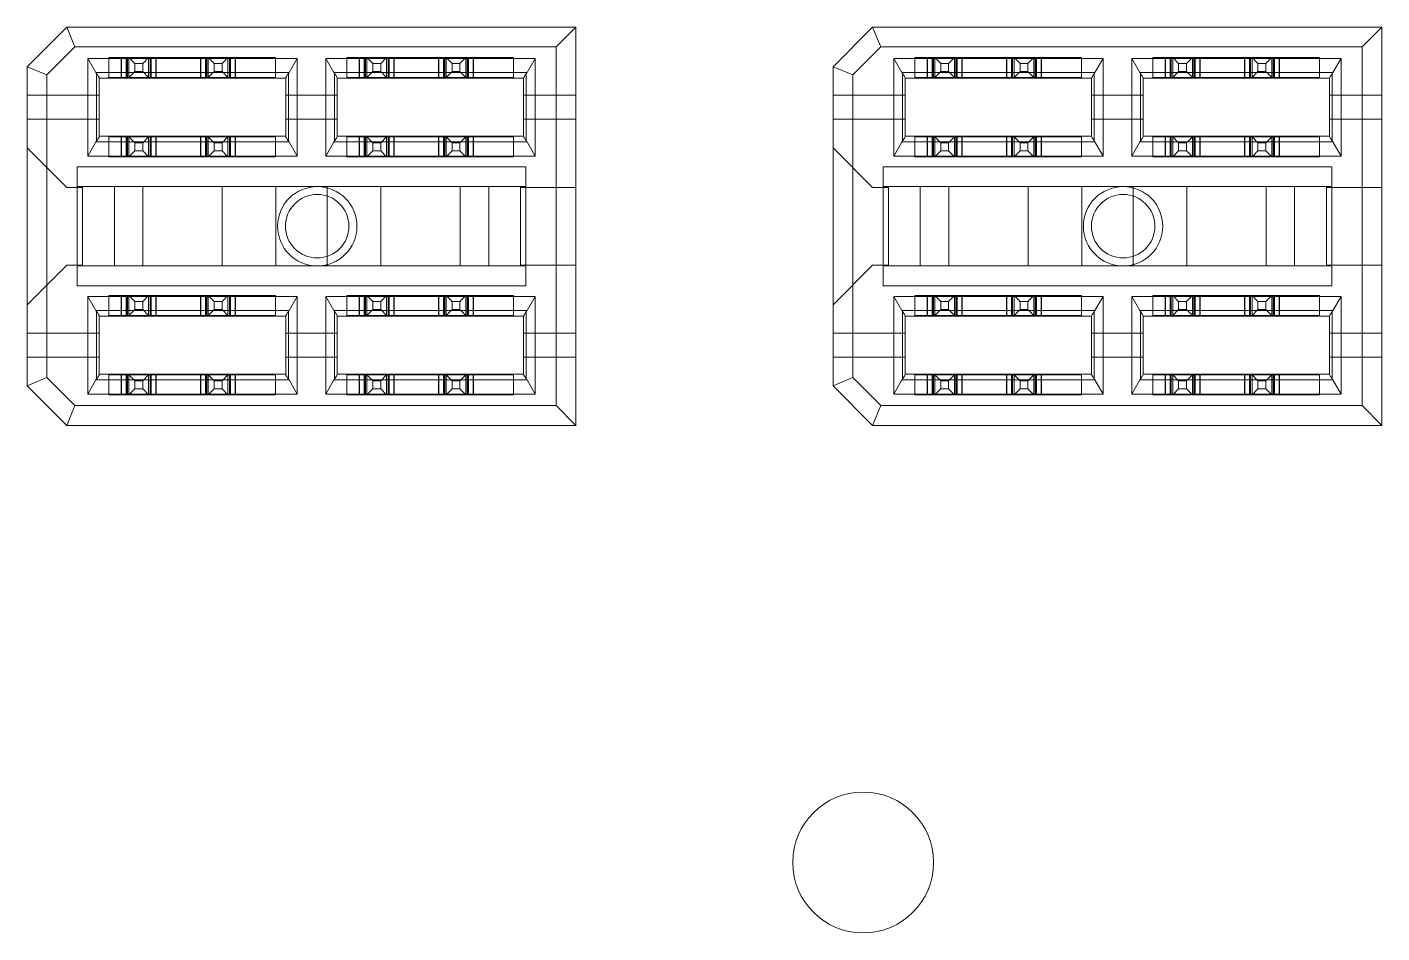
# Model space of a CAD drawing. Header units: millimetres. Extents: x -84 to 500, y -79 to 331.
# Drawn here: x 320.55 to 354.71, y 209.58 to 232.41 of the extents above; entities that cross this region are included whole.
import ezdxf
from ezdxf.lldxf.tags import DXFTag

# ---------------------------------------------------------------- set-up
doc = ezdxf.new("R2010")
doc.units = ezdxf.units.MM
tags = doc.linetypes.add('HIDDEN', pattern=[1.905, 1.27, -0.635]).pattern_tags.tags
tags[6:7] = [DXFTag(74, 4), DXFTag(75, 0), DXFTag(340, '0'), DXFTag(46, 1.0), DXFTag(50, 0.0), DXFTag(44, 0.0), DXFTag(45, 0.0)]
tags[4:5] = [DXFTag(74, 4), DXFTag(75, 0), DXFTag(340, '0'), DXFTag(46, 1.0), DXFTag(50, 0.0), DXFTag(44, 0.0), DXFTag(45, 0.0)]

msp = doc.modelspace()

# ---------------------------------------------------------------- linework, layer by layer
at = {"color": 7, "linetype": 'Continuous', "lineweight": 15}
for p, q in [((321.55, 232.41), (320.55, 231.41)), ((321.757, 231.91), (321.55, 232.41)), ((334.39, 232.41), (321.55, 232.41)), ((334.39, 232.41), (333.89, 231.91)), ((334.39, 222.37), (334.39, 232.41)), ((341.87, 232.41), (340.87, 231.41)), ((342.077, 231.91), (341.87, 232.41)), ((354.71, 232.41), (341.87, 232.41)), ((354.71, 232.41), (354.21, 231.91)), ((354.71, 222.37), (354.71, 232.41)), ((321.05, 231.203), (321.757, 231.91)), ((333.89, 231.91), (321.757, 231.91)), ((322.081, 231.62), (327.359, 231.62)), ((322.081, 231.62), (322.285, 231.266)), ((322.081, 229.16), (322.081, 231.62)), ((327.359, 231.62), (327.155, 231.266)), ((327.359, 231.62), (327.359, 229.16)), ((328.081, 231.62), (333.359, 231.62)), ((328.081, 229.16), (328.081, 231.62)), ((328.081, 231.62), (328.285, 231.266)), ((333.359, 231.62), (333.155, 231.266)), ((333.359, 231.62), (333.359, 229.16)), ((333.89, 222.87), (333.89, 231.91)), ((341.37, 231.203), (342.077, 231.91)), ((354.21, 231.91), (342.077, 231.91)), ((342.401, 231.62), (347.679, 231.62)), ((342.401, 231.62), (342.605, 231.266)), ((342.401, 229.16), (342.401, 231.62)), ((347.679, 231.62), (347.475, 231.266)), ((347.679, 231.62), (347.679, 229.16)), ((348.401, 231.62), (353.679, 231.62)), ((348.401, 229.16), (348.401, 231.62)), ((348.401, 231.62), (348.605, 231.266)), ((353.679, 231.62), (353.475, 231.266)), ((353.679, 231.62), (353.679, 229.16)), ((354.21, 222.87), (354.21, 231.91)), ((320.55, 223.37), (320.55, 231.41)), ((321.05, 231.203), (320.55, 231.41)), ((327.155, 231.266), (322.285, 231.266)), ((333.155, 231.266), (328.285, 231.266)), ((341.37, 231.203), (340.87, 231.41)), ((340.87, 223.37), (340.87, 231.41)), ((347.475, 231.266), (342.605, 231.266)), ((353.475, 231.266), (348.605, 231.266)), ((321.05, 231.203), (321.05, 223.577)), ((322.303, 231.238), (322.303, 229.542)), ((322.37, 229.655), (322.37, 231.125)), ((327.07, 231.12), (322.37, 231.12)), ((327.07, 229.655), (327.07, 231.125)), ((327.137, 231.238), (327.137, 229.542)), ((328.303, 231.238), (328.303, 229.542)), ((328.37, 229.655), (328.37, 231.125)), ((333.07, 231.12), (328.37, 231.12)), ((333.07, 229.655), (333.07, 231.125)), ((333.137, 231.238), (333.137, 229.542)), ((341.37, 231.203), (341.37, 223.577)), ((342.623, 231.238), (342.623, 229.542)), ((342.69, 229.655), (342.69, 231.125)), ((347.39, 231.12), (342.69, 231.12)), ((347.39, 229.655), (347.39, 231.125)), ((347.457, 231.238), (347.457, 229.542)), ((348.623, 231.238), (348.623, 229.542)), ((348.69, 229.655), (348.69, 231.125)), ((353.39, 231.12), (348.69, 231.12)), ((353.39, 229.655), (353.39, 231.125)), ((353.457, 231.238), (353.457, 229.542)), ((327.07, 229.66), (322.37, 229.66)), ((333.07, 229.66), (328.37, 229.66)), ((347.39, 229.66), (342.69, 229.66)), ((353.39, 229.66), (348.69, 229.66)), ((322.285, 229.514), (322.081, 229.16)), ((322.285, 229.514), (327.155, 229.514)), ((327.155, 229.514), (327.359, 229.16)), ((328.081, 229.16), (328.285, 229.514)), ((328.285, 229.514), (333.155, 229.514)), ((333.155, 229.514), (333.359, 229.16)), ((342.605, 229.514), (342.401, 229.16)), ((342.605, 229.514), (347.475, 229.514)), ((347.475, 229.514), (347.679, 229.16)), ((348.401, 229.16), (348.605, 229.514)), ((348.605, 229.514), (353.475, 229.514)), ((353.475, 229.514), (353.679, 229.16)), ((321.814, 228.89), (333.126, 228.89)), ((321.814, 225.89), (321.814, 228.89)), ((327.359, 229.16), (322.081, 229.16)), ((333.359, 229.16), (328.081, 229.16)), ((333.126, 228.89), (333.126, 225.89)), ((342.134, 228.89), (353.446, 228.89)), ((342.134, 225.89), (342.134, 228.89)), ((347.679, 229.16), (342.401, 229.16)), ((353.679, 229.16), (348.401, 229.16)), ((353.446, 228.89), (353.446, 225.89)), ((321.814, 228.39), (333.126, 228.39)), ((321.95, 228.37), (321.814, 228.37)), ((321.95, 228.39), (321.95, 228.37)), ((321.95, 226.41), (321.95, 228.37)), ((322.75, 226.39), (322.75, 228.39)), ((323.47, 226.39), (323.47, 228.39)), ((325.47, 226.39), (325.47, 228.39)), ((326.82, 226.39), (326.82, 228.39)), ((328.12, 226.39), (328.12, 228.39)), ((329.47, 226.39), (329.47, 228.39)), ((331.47, 228.39), (331.47, 226.39)), ((332.19, 228.39), (332.19, 226.39)), ((332.99, 228.39), (332.99, 228.37)), ((333.126, 228.37), (332.99, 228.37)), ((332.99, 226.41), (332.99, 228.37)), ((342.134, 228.39), (353.446, 228.39)), ((342.27, 228.37), (342.134, 228.37)), ((342.27, 228.39), (342.27, 228.37)), ((342.27, 226.41), (342.27, 228.37)), ((343.07, 226.39), (343.07, 228.39)), ((343.79, 226.39), (343.79, 228.39)), ((345.79, 226.39), (345.79, 228.39)), ((347.14, 226.39), (347.14, 228.39)), ((348.44, 226.39), (348.44, 228.39)), ((349.79, 226.39), (349.79, 228.39)), ((351.79, 228.39), (351.79, 226.39)), ((352.51, 228.39), (352.51, 226.39)), ((353.31, 228.39), (353.31, 228.37)), ((353.446, 228.37), (353.31, 228.37)), ((353.31, 226.41), (353.31, 228.37)), ((321.95, 226.41), (321.814, 226.41)), ((321.814, 226.39), (333.126, 226.39)), ((321.95, 226.41), (321.95, 226.39)), ((332.99, 226.41), (332.99, 226.39)), ((333.126, 226.41), (332.99, 226.41)), ((342.27, 226.41), (342.134, 226.41)), ((342.134, 226.39), (353.446, 226.39)), ((342.27, 226.41), (342.27, 226.39)), ((353.31, 226.41), (353.31, 226.39)), ((353.446, 226.41), (353.31, 226.41)), ((333.126, 225.89), (321.814, 225.89)), ((353.446, 225.89), (342.134, 225.89)), ((322.081, 225.62), (327.359, 225.62)), ((322.081, 223.16), (322.081, 225.62)), ((322.081, 225.62), (322.285, 225.266)), ((327.155, 225.266), (327.359, 225.62)), ((327.359, 225.62), (327.359, 223.16)), ((328.081, 225.62), (333.359, 225.62)), ((328.081, 223.16), (328.081, 225.62)), ((328.081, 225.62), (328.285, 225.266)), ((333.359, 225.62), (333.155, 225.266)), ((333.359, 225.62), (333.359, 223.16)), ((342.401, 225.62), (347.679, 225.62)), ((342.401, 223.16), (342.401, 225.62)), ((342.401, 225.62), (342.605, 225.266)), ((347.475, 225.266), (347.679, 225.62)), ((347.679, 225.62), (347.679, 223.16)), ((348.401, 225.62), (353.679, 225.62)), ((348.401, 223.16), (348.401, 225.62)), ((348.401, 225.62), (348.605, 225.266)), ((353.679, 225.62), (353.475, 225.266)), ((353.679, 225.62), (353.679, 223.16)), ((322.285, 225.266), (327.155, 225.266)), ((322.303, 225.238), (322.303, 223.542)), ((322.37, 223.655), (322.37, 225.125)), ((322.37, 225.12), (327.07, 225.12)), ((327.07, 225.125), (327.07, 223.655)), ((327.137, 225.238), (327.137, 223.542)), ((328.285, 225.266), (333.155, 225.266)), ((328.303, 225.238), (328.303, 223.542)), ((328.37, 223.655), (328.37, 225.125)), ((328.37, 225.12), (333.07, 225.12)), ((333.07, 225.125), (333.07, 223.655)), ((333.137, 225.238), (333.137, 223.542)), ((342.605, 225.266), (347.475, 225.266)), ((342.623, 225.238), (342.623, 223.542)), ((342.69, 223.655), (342.69, 225.125)), ((342.69, 225.12), (347.39, 225.12)), ((347.39, 225.125), (347.39, 223.655)), ((347.457, 225.238), (347.457, 223.542)), ((348.605, 225.266), (353.475, 225.266)), ((348.623, 225.238), (348.623, 223.542)), ((348.69, 223.655), (348.69, 225.125)), ((348.69, 225.12), (353.39, 225.12)), ((353.39, 225.125), (353.39, 223.655)), ((353.457, 225.238), (353.457, 223.542)), ((320.55, 223.37), (321.05, 223.577)), ((321.05, 223.577), (321.757, 222.87)), ((322.285, 223.514), (322.081, 223.16)), ((322.285, 223.514), (327.155, 223.514)), ((327.07, 223.66), (322.37, 223.66)), ((327.155, 223.514), (327.359, 223.16)), ((328.285, 223.514), (328.081, 223.16)), ((328.285, 223.514), (333.155, 223.514)), ((333.07, 223.66), (328.37, 223.66)), ((333.155, 223.514), (333.359, 223.16)), ((340.87, 223.37), (341.37, 223.577)), ((341.37, 223.577), (342.077, 222.87)), ((342.605, 223.514), (342.401, 223.16)), ((342.605, 223.514), (347.475, 223.514)), ((347.39, 223.66), (342.69, 223.66)), ((347.475, 223.514), (347.679, 223.16)), ((348.605, 223.514), (348.401, 223.16)), ((348.605, 223.514), (353.475, 223.514)), ((353.39, 223.66), (348.69, 223.66)), ((353.475, 223.514), (353.679, 223.16)), ((321.55, 222.37), (320.55, 223.37)), ((327.359, 223.16), (322.081, 223.16)), ((333.359, 223.16), (328.081, 223.16)), ((341.87, 222.37), (340.87, 223.37)), ((347.679, 223.16), (342.401, 223.16)), ((353.679, 223.16), (348.401, 223.16)), ((321.757, 222.87), (321.55, 222.37)), ((321.757, 222.87), (333.89, 222.87)), ((334.39, 222.37), (333.89, 222.87)), ((342.077, 222.87), (341.87, 222.37)), ((342.077, 222.87), (354.21, 222.87)), ((354.71, 222.37), (354.21, 222.87)), ((334.39, 222.37), (321.55, 222.37)), ((354.71, 222.37), (341.87, 222.37))]:
    msp.add_line(p, q, dxfattribs=at)
at = {"color": 7, "linetype": 'HIDDEN', "lineweight": 0}
for p, q in [((322.615, 231.14), (322.615, 231.64)), ((322.615, 231.64), (326.815, 231.64)), ((322.925, 231.64), (322.925, 231.14)), ((322.93, 231.14), (322.93, 231.64)), ((323.05, 231.14), (323.05, 231.64)), ((323.051, 231.64), (323.051, 231.14)), ((323.07, 231.64), (323.07, 231.14)), ((323.08, 231.14), (323.08, 231.64)), ((323.08, 231.14), (323.08, 231.64)), ((323.115, 231.14), (323.115, 231.64)), ((323.115, 231.64), (323.265, 231.49)), ((323.615, 231.64), (323.465, 231.49)), ((323.615, 231.64), (323.615, 231.14)), ((323.65, 231.64), (323.65, 231.14)), ((323.65, 231.64), (323.65, 231.14)), ((323.66, 231.64), (323.66, 231.14)), ((323.679, 231.14), (323.679, 231.64)), ((323.68, 231.64), (323.68, 231.14)), ((323.8, 231.64), (323.8, 231.14)), ((323.805, 231.14), (323.805, 231.64)), ((324.925, 231.64), (324.925, 231.14)), ((324.93, 231.14), (324.93, 231.64)), ((325.05, 231.14), (325.05, 231.64)), ((325.051, 231.64), (325.051, 231.14)), ((325.07, 231.64), (325.07, 231.14)), ((325.08, 231.14), (325.08, 231.64)), ((325.08, 231.14), (325.08, 231.64)), ((325.115, 231.14), (325.115, 231.64)), ((325.115, 231.64), (325.265, 231.49)), ((325.465, 231.49), (325.615, 231.64)), ((325.615, 231.64), (325.615, 231.14)), ((325.65, 231.64), (325.65, 231.14)), ((325.65, 231.64), (325.65, 231.14)), ((325.66, 231.64), (325.66, 231.14)), ((325.679, 231.14), (325.679, 231.64)), ((325.68, 231.64), (325.68, 231.14)), ((325.8, 231.64), (325.8, 231.14)), ((325.805, 231.14), (325.805, 231.64)), ((326.815, 231.64), (326.815, 231.14)), ((328.615, 231.14), (328.615, 231.64)), ((328.615, 231.64), (332.815, 231.64)), ((328.925, 231.64), (328.925, 231.14)), ((328.93, 231.14), (328.93, 231.64)), ((329.05, 231.14), (329.05, 231.64)), ((329.051, 231.64), (329.051, 231.14)), ((329.07, 231.64), (329.07, 231.14)), ((329.08, 231.14), (329.08, 231.64)), ((329.08, 231.14), (329.08, 231.64)), ((329.115, 231.14), (329.115, 231.64)), ((329.115, 231.64), (329.265, 231.49)), ((329.615, 231.64), (329.465, 231.49)), ((329.615, 231.64), (329.615, 231.14)), ((329.65, 231.64), (329.65, 231.14)), ((329.65, 231.64), (329.65, 231.14)), ((329.66, 231.64), (329.66, 231.14)), ((329.679, 231.14), (329.679, 231.64)), ((329.68, 231.64), (329.68, 231.14)), ((329.8, 231.64), (329.8, 231.14)), ((329.805, 231.14), (329.805, 231.64)), ((330.925, 231.64), (330.925, 231.14)), ((330.93, 231.14), (330.93, 231.64)), ((331.05, 231.14), (331.05, 231.64)), ((331.051, 231.64), (331.051, 231.14)), ((331.07, 231.64), (331.07, 231.14)), ((331.08, 231.14), (331.08, 231.64)), ((331.08, 231.14), (331.08, 231.64)), ((331.115, 231.14), (331.115, 231.64)), ((331.115, 231.64), (331.265, 231.49)), ((331.465, 231.49), (331.615, 231.64)), ((331.615, 231.64), (331.615, 231.14)), ((331.65, 231.64), (331.65, 231.14)), ((331.65, 231.64), (331.65, 231.14)), ((331.66, 231.64), (331.66, 231.14)), ((331.679, 231.14), (331.679, 231.64)), ((331.68, 231.64), (331.68, 231.14)), ((331.8, 231.64), (331.8, 231.14)), ((331.805, 231.14), (331.805, 231.64)), ((332.815, 231.64), (332.815, 231.14)), ((342.935, 231.14), (342.935, 231.64)), ((342.935, 231.64), (347.135, 231.64)), ((343.245, 231.64), (343.245, 231.14)), ((343.25, 231.14), (343.25, 231.64)), ((343.37, 231.14), (343.37, 231.64)), ((343.371, 231.64), (343.371, 231.14)), ((343.39, 231.64), (343.39, 231.14)), ((343.4, 231.14), (343.4, 231.64)), ((343.4, 231.14), (343.4, 231.64)), ((343.435, 231.14), (343.435, 231.64)), ((343.435, 231.64), (343.585, 231.49)), ((343.935, 231.64), (343.785, 231.49)), ((343.935, 231.64), (343.935, 231.14)), ((343.97, 231.64), (343.97, 231.14)), ((343.97, 231.64), (343.97, 231.14)), ((343.98, 231.64), (343.98, 231.14)), ((343.999, 231.14), (343.999, 231.64)), ((344, 231.64), (344, 231.14)), ((344.12, 231.64), (344.12, 231.14)), ((344.125, 231.14), (344.125, 231.64)), ((345.245, 231.64), (345.245, 231.14)), ((345.25, 231.14), (345.25, 231.64)), ((345.37, 231.14), (345.37, 231.64)), ((345.371, 231.64), (345.371, 231.14)), ((345.39, 231.64), (345.39, 231.14)), ((345.4, 231.14), (345.4, 231.64)), ((345.4, 231.14), (345.4, 231.64)), ((345.435, 231.14), (345.435, 231.64)), ((345.435, 231.64), (345.585, 231.49)), ((345.785, 231.49), (345.935, 231.64)), ((345.935, 231.64), (345.935, 231.14)), ((345.97, 231.64), (345.97, 231.14)), ((345.97, 231.64), (345.97, 231.14)), ((345.98, 231.64), (345.98, 231.14)), ((345.999, 231.14), (345.999, 231.64)), ((346, 231.64), (346, 231.14)), ((346.12, 231.64), (346.12, 231.14)), ((346.125, 231.14), (346.125, 231.64)), ((347.135, 231.64), (347.135, 231.14)), ((348.935, 231.14), (348.935, 231.64)), ((348.935, 231.64), (353.135, 231.64)), ((349.245, 231.64), (349.245, 231.14)), ((349.25, 231.14), (349.25, 231.64)), ((349.37, 231.14), (349.37, 231.64)), ((349.371, 231.64), (349.371, 231.14)), ((349.39, 231.64), (349.39, 231.14)), ((349.4, 231.14), (349.4, 231.64)), ((349.4, 231.14), (349.4, 231.64)), ((349.435, 231.14), (349.435, 231.64)), ((349.435, 231.64), (349.585, 231.49)), ((349.935, 231.64), (349.785, 231.49)), ((349.935, 231.64), (349.935, 231.14)), ((349.97, 231.64), (349.97, 231.14)), ((349.97, 231.64), (349.97, 231.14)), ((349.98, 231.64), (349.98, 231.14)), ((349.999, 231.14), (349.999, 231.64)), ((350, 231.64), (350, 231.14)), ((350.12, 231.64), (350.12, 231.14)), ((350.125, 231.14), (350.125, 231.64)), ((351.245, 231.64), (351.245, 231.14)), ((351.25, 231.14), (351.25, 231.64)), ((351.37, 231.14), (351.37, 231.64)), ((351.371, 231.64), (351.371, 231.14)), ((351.39, 231.64), (351.39, 231.14)), ((351.4, 231.14), (351.4, 231.64)), ((351.4, 231.14), (351.4, 231.64)), ((351.435, 231.14), (351.435, 231.64)), ((351.435, 231.64), (351.585, 231.49)), ((351.785, 231.49), (351.935, 231.64)), ((351.935, 231.64), (351.935, 231.14)), ((351.97, 231.64), (351.97, 231.14)), ((351.97, 231.64), (351.97, 231.14)), ((351.98, 231.64), (351.98, 231.14)), ((351.999, 231.14), (351.999, 231.64)), ((352, 231.64), (352, 231.14)), ((352.12, 231.64), (352.12, 231.14)), ((352.125, 231.14), (352.125, 231.64)), ((353.135, 231.64), (353.135, 231.14)), ((323.115, 231.14), (323.265, 231.29)), ((323.265, 231.49), (323.265, 231.29)), ((323.465, 231.49), (323.265, 231.49)), ((323.265, 231.29), (323.465, 231.29)), ((323.465, 231.49), (323.465, 231.29)), ((323.465, 231.29), (323.615, 231.14)), ((325.265, 231.29), (325.115, 231.14)), ((325.265, 231.49), (325.465, 231.49)), ((325.265, 231.49), (325.265, 231.29)), ((325.265, 231.29), (325.465, 231.29)), ((325.465, 231.49), (325.465, 231.29)), ((325.465, 231.29), (325.615, 231.14)), ((329.115, 231.14), (329.265, 231.29)), ((329.465, 231.49), (329.265, 231.49)), ((329.265, 231.49), (329.265, 231.29)), ((329.265, 231.29), (329.465, 231.29)), ((329.465, 231.49), (329.465, 231.29)), ((329.465, 231.29), (329.615, 231.14)), ((331.265, 231.29), (331.115, 231.14)), ((331.265, 231.49), (331.465, 231.49)), ((331.265, 231.49), (331.265, 231.29)), ((331.265, 231.29), (331.465, 231.29)), ((331.465, 231.49), (331.465, 231.29)), ((331.465, 231.29), (331.615, 231.14)), ((343.435, 231.14), (343.585, 231.29)), ((343.585, 231.49), (343.585, 231.29)), ((343.785, 231.49), (343.585, 231.49)), ((343.585, 231.29), (343.785, 231.29)), ((343.785, 231.49), (343.785, 231.29)), ((343.785, 231.29), (343.935, 231.14)), ((345.585, 231.29), (345.435, 231.14)), ((345.585, 231.49), (345.785, 231.49)), ((345.585, 231.49), (345.585, 231.29)), ((345.585, 231.29), (345.785, 231.29)), ((345.785, 231.49), (345.785, 231.29)), ((345.785, 231.29), (345.935, 231.14)), ((349.435, 231.14), (349.585, 231.29)), ((349.785, 231.49), (349.585, 231.49)), ((349.585, 231.49), (349.585, 231.29)), ((349.585, 231.29), (349.785, 231.29)), ((349.785, 231.49), (349.785, 231.29)), ((349.785, 231.29), (349.935, 231.14)), ((351.585, 231.29), (351.435, 231.14)), ((351.585, 231.49), (351.785, 231.49)), ((351.585, 231.49), (351.585, 231.29)), ((351.585, 231.29), (351.785, 231.29)), ((351.785, 231.49), (351.785, 231.29)), ((351.785, 231.29), (351.935, 231.14)), ((326.815, 231.14), (322.615, 231.14)), ((332.815, 231.14), (328.615, 231.14)), ((347.135, 231.14), (342.935, 231.14)), ((353.135, 231.14), (348.935, 231.14)), ((320.55, 230.69), (322.37, 230.69)), ((327.07, 230.69), (328.37, 230.69)), ((333.07, 230.69), (334.39, 230.69)), ((340.87, 230.69), (342.69, 230.69)), ((347.39, 230.69), (348.69, 230.69)), ((353.39, 230.69), (354.71, 230.69)), ((322.37, 230.09), (320.55, 230.09)), ((328.37, 230.09), (327.07, 230.09)), ((334.39, 230.09), (333.07, 230.09)), ((342.69, 230.09), (340.87, 230.09)), ((348.69, 230.09), (347.39, 230.09)), ((354.71, 230.09), (353.39, 230.09)), ((322.615, 229.14), (322.615, 229.64)), ((322.615, 229.64), (326.815, 229.64)), ((322.925, 229.64), (322.925, 229.14)), ((322.93, 229.14), (322.93, 229.64)), ((323.05, 229.14), (323.05, 229.64)), ((323.051, 229.64), (323.051, 229.14)), ((323.07, 229.64), (323.07, 229.14)), ((323.08, 229.14), (323.08, 229.64)), ((323.08, 229.14), (323.08, 229.64)), ((323.115, 229.14), (323.115, 229.64)), ((323.115, 229.64), (323.265, 229.49)), ((323.615, 229.64), (323.465, 229.49)), ((323.615, 229.64), (323.615, 229.14)), ((323.65, 229.64), (323.65, 229.14)), ((323.65, 229.64), (323.65, 229.14)), ((323.66, 229.64), (323.66, 229.14)), ((323.679, 229.14), (323.679, 229.64)), ((323.68, 229.64), (323.68, 229.14)), ((323.8, 229.64), (323.8, 229.14)), ((323.805, 229.14), (323.805, 229.64)), ((324.925, 229.64), (324.925, 229.14)), ((324.93, 229.14), (324.93, 229.64)), ((325.05, 229.14), (325.05, 229.64)), ((325.051, 229.64), (325.051, 229.14)), ((325.07, 229.64), (325.07, 229.14)), ((325.08, 229.14), (325.08, 229.64)), ((325.08, 229.14), (325.08, 229.64)), ((325.115, 229.14), (325.115, 229.64)), ((325.115, 229.64), (325.265, 229.49)), ((325.465, 229.49), (325.615, 229.64)), ((325.615, 229.64), (325.615, 229.14)), ((325.65, 229.64), (325.65, 229.14)), ((325.65, 229.64), (325.65, 229.14)), ((325.66, 229.64), (325.66, 229.14)), ((325.679, 229.14), (325.679, 229.64)), ((325.68, 229.64), (325.68, 229.14)), ((325.8, 229.64), (325.8, 229.14)), ((325.805, 229.14), (325.805, 229.64)), ((326.815, 229.64), (326.815, 229.14)), ((328.615, 229.14), (328.615, 229.64)), ((328.615, 229.64), (332.815, 229.64)), ((328.925, 229.64), (328.925, 229.14)), ((328.93, 229.14), (328.93, 229.64)), ((329.05, 229.14), (329.05, 229.64)), ((329.051, 229.64), (329.051, 229.14)), ((329.07, 229.64), (329.07, 229.14)), ((329.08, 229.14), (329.08, 229.64)), ((329.08, 229.14), (329.08, 229.64)), ((329.115, 229.14), (329.115, 229.64)), ((329.115, 229.64), (329.265, 229.49)), ((329.615, 229.64), (329.465, 229.49)), ((329.615, 229.64), (329.615, 229.14)), ((329.65, 229.64), (329.65, 229.14)), ((329.65, 229.64), (329.65, 229.14)), ((329.66, 229.64), (329.66, 229.14)), ((329.679, 229.14), (329.679, 229.64)), ((329.68, 229.64), (329.68, 229.14)), ((329.8, 229.64), (329.8, 229.14)), ((329.805, 229.14), (329.805, 229.64)), ((330.925, 229.64), (330.925, 229.14)), ((330.93, 229.14), (330.93, 229.64)), ((331.05, 229.14), (331.05, 229.64)), ((331.051, 229.64), (331.051, 229.14)), ((331.07, 229.64), (331.07, 229.14)), ((331.08, 229.14), (331.08, 229.64)), ((331.08, 229.14), (331.08, 229.64)), ((331.115, 229.14), (331.115, 229.64)), ((331.115, 229.64), (331.265, 229.49)), ((331.465, 229.49), (331.615, 229.64)), ((331.615, 229.64), (331.615, 229.14)), ((331.65, 229.64), (331.65, 229.14)), ((331.65, 229.64), (331.65, 229.14)), ((331.66, 229.64), (331.66, 229.14)), ((331.679, 229.14), (331.679, 229.64)), ((331.68, 229.64), (331.68, 229.14)), ((331.8, 229.64), (331.8, 229.14)), ((331.805, 229.14), (331.805, 229.64)), ((332.815, 229.64), (332.815, 229.14)), ((342.935, 229.14), (342.935, 229.64)), ((342.935, 229.64), (347.135, 229.64)), ((343.245, 229.64), (343.245, 229.14)), ((343.25, 229.14), (343.25, 229.64)), ((343.37, 229.14), (343.37, 229.64)), ((343.371, 229.64), (343.371, 229.14)), ((343.39, 229.64), (343.39, 229.14)), ((343.4, 229.14), (343.4, 229.64)), ((343.4, 229.14), (343.4, 229.64)), ((343.435, 229.14), (343.435, 229.64)), ((343.435, 229.64), (343.585, 229.49)), ((343.935, 229.64), (343.785, 229.49)), ((343.935, 229.64), (343.935, 229.14)), ((343.97, 229.64), (343.97, 229.14)), ((343.97, 229.64), (343.97, 229.14)), ((343.98, 229.64), (343.98, 229.14)), ((343.999, 229.14), (343.999, 229.64)), ((344, 229.64), (344, 229.14)), ((344.12, 229.64), (344.12, 229.14)), ((344.125, 229.14), (344.125, 229.64)), ((345.245, 229.64), (345.245, 229.14)), ((345.25, 229.14), (345.25, 229.64)), ((345.37, 229.14), (345.37, 229.64)), ((345.371, 229.64), (345.371, 229.14)), ((345.39, 229.64), (345.39, 229.14)), ((345.4, 229.14), (345.4, 229.64)), ((345.4, 229.14), (345.4, 229.64)), ((345.435, 229.14), (345.435, 229.64)), ((345.435, 229.64), (345.585, 229.49)), ((345.785, 229.49), (345.935, 229.64)), ((345.935, 229.64), (345.935, 229.14)), ((345.97, 229.64), (345.97, 229.14)), ((345.97, 229.64), (345.97, 229.14)), ((345.98, 229.64), (345.98, 229.14)), ((345.999, 229.14), (345.999, 229.64)), ((346, 229.64), (346, 229.14)), ((346.12, 229.64), (346.12, 229.14)), ((346.125, 229.14), (346.125, 229.64)), ((347.135, 229.64), (347.135, 229.14)), ((348.935, 229.14), (348.935, 229.64)), ((348.935, 229.64), (353.135, 229.64)), ((349.245, 229.64), (349.245, 229.14)), ((349.25, 229.14), (349.25, 229.64)), ((349.37, 229.14), (349.37, 229.64)), ((349.371, 229.64), (349.371, 229.14)), ((349.39, 229.64), (349.39, 229.14)), ((349.4, 229.14), (349.4, 229.64)), ((349.4, 229.14), (349.4, 229.64)), ((349.435, 229.14), (349.435, 229.64)), ((349.435, 229.64), (349.585, 229.49)), ((349.935, 229.64), (349.785, 229.49)), ((349.935, 229.64), (349.935, 229.14)), ((349.97, 229.64), (349.97, 229.14)), ((349.97, 229.64), (349.97, 229.14)), ((349.98, 229.64), (349.98, 229.14)), ((349.999, 229.14), (349.999, 229.64)), ((350, 229.64), (350, 229.14)), ((350.12, 229.64), (350.12, 229.14)), ((350.125, 229.14), (350.125, 229.64)), ((351.245, 229.64), (351.245, 229.14)), ((351.25, 229.14), (351.25, 229.64)), ((351.37, 229.14), (351.37, 229.64)), ((351.371, 229.64), (351.371, 229.14)), ((351.39, 229.64), (351.39, 229.14)), ((351.4, 229.14), (351.4, 229.64)), ((351.4, 229.14), (351.4, 229.64)), ((351.435, 229.14), (351.435, 229.64)), ((351.435, 229.64), (351.585, 229.49)), ((351.785, 229.49), (351.935, 229.64)), ((351.935, 229.64), (351.935, 229.14)), ((351.97, 229.64), (351.97, 229.14)), ((351.97, 229.64), (351.97, 229.14)), ((351.98, 229.64), (351.98, 229.14)), ((351.999, 229.14), (351.999, 229.64)), ((352, 229.64), (352, 229.14)), ((352.12, 229.64), (352.12, 229.14)), ((352.125, 229.14), (352.125, 229.64)), ((353.135, 229.64), (353.135, 229.14)), ((321.55, 228.37), (320.55, 229.37)), ((323.115, 229.14), (323.265, 229.29)), ((323.465, 229.49), (323.265, 229.49)), ((323.265, 229.49), (323.265, 229.29)), ((323.265, 229.29), (323.465, 229.29)), ((323.465, 229.49), (323.465, 229.29)), ((323.465, 229.29), (323.615, 229.14)), ((325.265, 229.29), (325.115, 229.14)), ((325.265, 229.49), (325.465, 229.49)), ((325.265, 229.49), (325.265, 229.29)), ((325.265, 229.29), (325.465, 229.29)), ((325.465, 229.49), (325.465, 229.29)), ((325.465, 229.29), (325.615, 229.14)), ((329.115, 229.14), (329.265, 229.29)), ((329.265, 229.49), (329.265, 229.29)), ((329.465, 229.49), (329.265, 229.49)), ((329.265, 229.29), (329.465, 229.29)), ((329.465, 229.49), (329.465, 229.29)), ((329.465, 229.29), (329.615, 229.14)), ((331.265, 229.29), (331.115, 229.14)), ((331.265, 229.49), (331.465, 229.49)), ((331.265, 229.49), (331.265, 229.29)), ((331.265, 229.29), (331.465, 229.29)), ((331.465, 229.49), (331.465, 229.29)), ((331.465, 229.29), (331.615, 229.14)), ((341.87, 228.37), (340.87, 229.37)), ((343.435, 229.14), (343.585, 229.29)), ((343.785, 229.49), (343.585, 229.49)), ((343.585, 229.49), (343.585, 229.29)), ((343.585, 229.29), (343.785, 229.29)), ((343.785, 229.49), (343.785, 229.29)), ((343.785, 229.29), (343.935, 229.14)), ((345.585, 229.29), (345.435, 229.14)), ((345.585, 229.49), (345.785, 229.49)), ((345.585, 229.49), (345.585, 229.29)), ((345.585, 229.29), (345.785, 229.29)), ((345.785, 229.49), (345.785, 229.29)), ((345.785, 229.29), (345.935, 229.14)), ((349.435, 229.14), (349.585, 229.29)), ((349.585, 229.49), (349.585, 229.29)), ((349.785, 229.49), (349.585, 229.49)), ((349.585, 229.29), (349.785, 229.29)), ((349.785, 229.49), (349.785, 229.29)), ((349.785, 229.29), (349.935, 229.14)), ((351.585, 229.29), (351.435, 229.14)), ((351.585, 229.49), (351.785, 229.49)), ((351.585, 229.49), (351.585, 229.29)), ((351.585, 229.29), (351.785, 229.29)), ((351.785, 229.49), (351.785, 229.29)), ((351.785, 229.29), (351.935, 229.14)), ((326.815, 229.14), (322.615, 229.14)), ((332.815, 229.14), (328.615, 229.14)), ((347.135, 229.14), (342.935, 229.14)), ((353.135, 229.14), (348.935, 229.14)), ((321.814, 228.37), (321.55, 228.37)), ((334.39, 228.37), (333.126, 228.37)), ((342.134, 228.37), (341.87, 228.37)), ((354.71, 228.37), (353.446, 228.37)), ((321.55, 226.41), (320.55, 225.41)), ((321.55, 226.41), (321.814, 226.41)), ((334.39, 226.41), (333.126, 226.41)), ((341.87, 226.41), (340.87, 225.41)), ((341.87, 226.41), (342.134, 226.41)), ((354.71, 226.41), (353.446, 226.41)), ((322.615, 225.14), (322.615, 225.64)), ((322.615, 225.64), (326.815, 225.64)), ((322.925, 225.64), (322.925, 225.14)), ((322.93, 225.14), (322.93, 225.64)), ((323.05, 225.14), (323.05, 225.64)), ((323.051, 225.64), (323.051, 225.14)), ((323.07, 225.64), (323.07, 225.14)), ((323.08, 225.14), (323.08, 225.64)), ((323.08, 225.14), (323.08, 225.64)), ((323.115, 225.14), (323.115, 225.64)), ((323.115, 225.64), (323.265, 225.49)), ((323.265, 225.49), (323.265, 225.29)), ((323.465, 225.49), (323.265, 225.49)), ((323.615, 225.64), (323.465, 225.49)), ((323.465, 225.49), (323.465, 225.29)), ((323.615, 225.64), (323.615, 225.14)), ((323.65, 225.64), (323.65, 225.14)), ((323.65, 225.64), (323.65, 225.14)), ((323.66, 225.64), (323.66, 225.14)), ((323.679, 225.14), (323.679, 225.64)), ((323.68, 225.64), (323.68, 225.14)), ((323.8, 225.64), (323.8, 225.14)), ((323.805, 225.14), (323.805, 225.64)), ((324.925, 225.64), (324.925, 225.14)), ((324.93, 225.14), (324.93, 225.64)), ((325.05, 225.14), (325.05, 225.64)), ((325.051, 225.64), (325.051, 225.14)), ((325.07, 225.64), (325.07, 225.14)), ((325.08, 225.14), (325.08, 225.64)), ((325.08, 225.14), (325.08, 225.64)), ((325.115, 225.14), (325.115, 225.64)), ((325.115, 225.64), (325.265, 225.49)), ((325.265, 225.49), (325.465, 225.49)), ((325.265, 225.49), (325.265, 225.29)), ((325.465, 225.49), (325.615, 225.64)), ((325.465, 225.49), (325.465, 225.29)), ((325.615, 225.64), (325.615, 225.14)), ((325.65, 225.64), (325.65, 225.14)), ((325.65, 225.64), (325.65, 225.14)), ((325.66, 225.64), (325.66, 225.14)), ((325.679, 225.14), (325.679, 225.64)), ((325.68, 225.64), (325.68, 225.14)), ((325.8, 225.64), (325.8, 225.14)), ((325.805, 225.14), (325.805, 225.64)), ((326.815, 225.64), (326.815, 225.14)), ((328.615, 225.14), (328.615, 225.64)), ((328.615, 225.64), (332.815, 225.64)), ((328.925, 225.64), (328.925, 225.14)), ((328.93, 225.14), (328.93, 225.64)), ((329.05, 225.14), (329.05, 225.64)), ((329.051, 225.64), (329.051, 225.14)), ((329.07, 225.64), (329.07, 225.14)), ((329.08, 225.14), (329.08, 225.64)), ((329.08, 225.14), (329.08, 225.64)), ((329.115, 225.14), (329.115, 225.64)), ((329.115, 225.64), (329.265, 225.49)), ((329.265, 225.49), (329.265, 225.29)), ((329.465, 225.49), (329.265, 225.49)), ((329.615, 225.64), (329.465, 225.49)), ((329.465, 225.49), (329.465, 225.29)), ((329.615, 225.64), (329.615, 225.14)), ((329.65, 225.64), (329.65, 225.14)), ((329.65, 225.64), (329.65, 225.14)), ((329.66, 225.64), (329.66, 225.14)), ((329.679, 225.14), (329.679, 225.64)), ((329.68, 225.64), (329.68, 225.14)), ((329.8, 225.64), (329.8, 225.14)), ((329.805, 225.14), (329.805, 225.64)), ((330.925, 225.64), (330.925, 225.14)), ((330.93, 225.14), (330.93, 225.64)), ((331.05, 225.14), (331.05, 225.64)), ((331.051, 225.64), (331.051, 225.14)), ((331.07, 225.64), (331.07, 225.14)), ((331.08, 225.14), (331.08, 225.64)), ((331.08, 225.14), (331.08, 225.64)), ((331.115, 225.14), (331.115, 225.64)), ((331.115, 225.64), (331.265, 225.49)), ((331.265, 225.49), (331.465, 225.49)), ((331.265, 225.49), (331.265, 225.29)), ((331.465, 225.49), (331.615, 225.64)), ((331.465, 225.49), (331.465, 225.29)), ((331.615, 225.64), (331.615, 225.14)), ((331.65, 225.64), (331.65, 225.14)), ((331.65, 225.64), (331.65, 225.14)), ((331.66, 225.64), (331.66, 225.14)), ((331.679, 225.14), (331.679, 225.64)), ((331.68, 225.64), (331.68, 225.14)), ((331.8, 225.64), (331.8, 225.14)), ((331.805, 225.14), (331.805, 225.64)), ((332.815, 225.64), (332.815, 225.14)), ((342.935, 225.14), (342.935, 225.64)), ((342.935, 225.64), (347.135, 225.64)), ((343.245, 225.64), (343.245, 225.14)), ((343.25, 225.14), (343.25, 225.64)), ((343.37, 225.14), (343.37, 225.64)), ((343.371, 225.64), (343.371, 225.14)), ((343.39, 225.64), (343.39, 225.14)), ((343.4, 225.14), (343.4, 225.64)), ((343.4, 225.14), (343.4, 225.64)), ((343.435, 225.14), (343.435, 225.64)), ((343.435, 225.64), (343.585, 225.49)), ((343.785, 225.49), (343.585, 225.49)), ((343.585, 225.49), (343.585, 225.29)), ((343.935, 225.64), (343.785, 225.49)), ((343.785, 225.49), (343.785, 225.29)), ((343.935, 225.64), (343.935, 225.14)), ((343.97, 225.64), (343.97, 225.14)), ((343.97, 225.64), (343.97, 225.14)), ((343.98, 225.64), (343.98, 225.14)), ((343.999, 225.14), (343.999, 225.64)), ((344, 225.64), (344, 225.14)), ((344.12, 225.64), (344.12, 225.14)), ((344.125, 225.14), (344.125, 225.64)), ((345.245, 225.64), (345.245, 225.14)), ((345.25, 225.14), (345.25, 225.64)), ((345.37, 225.14), (345.37, 225.64)), ((345.371, 225.64), (345.371, 225.14)), ((345.39, 225.64), (345.39, 225.14)), ((345.4, 225.14), (345.4, 225.64)), ((345.4, 225.14), (345.4, 225.64)), ((345.435, 225.14), (345.435, 225.64)), ((345.435, 225.64), (345.585, 225.49)), ((345.585, 225.49), (345.785, 225.49)), ((345.585, 225.49), (345.585, 225.29)), ((345.785, 225.49), (345.935, 225.64)), ((345.785, 225.49), (345.785, 225.29)), ((345.935, 225.64), (345.935, 225.14)), ((345.97, 225.64), (345.97, 225.14)), ((345.97, 225.64), (345.97, 225.14)), ((345.98, 225.64), (345.98, 225.14)), ((345.999, 225.14), (345.999, 225.64)), ((346, 225.64), (346, 225.14)), ((346.12, 225.64), (346.12, 225.14)), ((346.125, 225.14), (346.125, 225.64)), ((347.135, 225.64), (347.135, 225.14)), ((348.935, 225.14), (348.935, 225.64)), ((348.935, 225.64), (353.135, 225.64)), ((349.245, 225.64), (349.245, 225.14)), ((349.25, 225.14), (349.25, 225.64)), ((349.37, 225.14), (349.37, 225.64)), ((349.371, 225.64), (349.371, 225.14)), ((349.39, 225.64), (349.39, 225.14)), ((349.4, 225.14), (349.4, 225.64)), ((349.4, 225.14), (349.4, 225.64)), ((349.435, 225.14), (349.435, 225.64)), ((349.435, 225.64), (349.585, 225.49)), ((349.585, 225.49), (349.585, 225.29)), ((349.785, 225.49), (349.585, 225.49)), ((349.935, 225.64), (349.785, 225.49)), ((349.785, 225.49), (349.785, 225.29)), ((349.935, 225.64), (349.935, 225.14)), ((349.97, 225.64), (349.97, 225.14)), ((349.97, 225.64), (349.97, 225.14)), ((349.98, 225.64), (349.98, 225.14)), ((349.999, 225.14), (349.999, 225.64)), ((350, 225.64), (350, 225.14)), ((350.12, 225.64), (350.12, 225.14)), ((350.125, 225.14), (350.125, 225.64)), ((351.245, 225.64), (351.245, 225.14)), ((351.25, 225.14), (351.25, 225.64)), ((351.37, 225.14), (351.37, 225.64)), ((351.371, 225.64), (351.371, 225.14)), ((351.39, 225.64), (351.39, 225.14)), ((351.4, 225.14), (351.4, 225.64)), ((351.4, 225.14), (351.4, 225.64)), ((351.435, 225.14), (351.435, 225.64)), ((351.435, 225.64), (351.585, 225.49)), ((351.585, 225.49), (351.785, 225.49)), ((351.585, 225.49), (351.585, 225.29)), ((351.785, 225.49), (351.935, 225.64)), ((351.785, 225.49), (351.785, 225.29)), ((351.935, 225.64), (351.935, 225.14)), ((351.97, 225.64), (351.97, 225.14)), ((351.97, 225.64), (351.97, 225.14)), ((351.98, 225.64), (351.98, 225.14)), ((351.999, 225.14), (351.999, 225.64)), ((352, 225.64), (352, 225.14)), ((352.12, 225.64), (352.12, 225.14)), ((352.125, 225.14), (352.125, 225.64)), ((353.135, 225.64), (353.135, 225.14)), ((326.815, 225.14), (322.615, 225.14)), ((323.115, 225.14), (323.265, 225.29)), ((323.265, 225.29), (323.465, 225.29)), ((323.465, 225.29), (323.615, 225.14)), ((325.265, 225.29), (325.115, 225.14)), ((325.265, 225.29), (325.465, 225.29)), ((325.465, 225.29), (325.615, 225.14)), ((332.815, 225.14), (328.615, 225.14)), ((329.115, 225.14), (329.265, 225.29)), ((329.265, 225.29), (329.465, 225.29)), ((329.465, 225.29), (329.615, 225.14)), ((331.265, 225.29), (331.115, 225.14)), ((331.265, 225.29), (331.465, 225.29)), ((331.465, 225.29), (331.615, 225.14)), ((347.135, 225.14), (342.935, 225.14)), ((343.435, 225.14), (343.585, 225.29)), ((343.585, 225.29), (343.785, 225.29)), ((343.785, 225.29), (343.935, 225.14)), ((345.585, 225.29), (345.435, 225.14)), ((345.585, 225.29), (345.785, 225.29)), ((345.785, 225.29), (345.935, 225.14)), ((353.135, 225.14), (348.935, 225.14)), ((349.435, 225.14), (349.585, 225.29)), ((349.585, 225.29), (349.785, 225.29)), ((349.785, 225.29), (349.935, 225.14)), ((351.585, 225.29), (351.435, 225.14)), ((351.585, 225.29), (351.785, 225.29)), ((351.785, 225.29), (351.935, 225.14)), ((320.55, 224.69), (322.37, 224.69)), ((327.07, 224.69), (328.37, 224.69)), ((333.07, 224.69), (334.39, 224.69)), ((340.87, 224.69), (342.69, 224.69)), ((347.39, 224.69), (348.69, 224.69)), ((353.39, 224.69), (354.71, 224.69)), ((322.37, 224.09), (320.55, 224.09)), ((328.37, 224.09), (327.07, 224.09)), ((334.39, 224.09), (333.07, 224.09)), ((342.69, 224.09), (340.87, 224.09)), ((348.69, 224.09), (347.39, 224.09)), ((354.71, 224.09), (353.39, 224.09)), ((322.615, 223.14), (322.615, 223.64)), ((322.615, 223.64), (326.815, 223.64)), ((322.925, 223.64), (322.925, 223.14)), ((322.93, 223.14), (322.93, 223.64)), ((323.05, 223.14), (323.05, 223.64)), ((323.051, 223.64), (323.051, 223.14)), ((323.07, 223.64), (323.07, 223.14)), ((323.08, 223.14), (323.08, 223.64)), ((323.08, 223.14), (323.08, 223.64)), ((323.115, 223.14), (323.115, 223.64)), ((323.115, 223.64), (323.265, 223.49)), ((323.465, 223.49), (323.265, 223.49)), ((323.265, 223.49), (323.265, 223.29)), ((323.615, 223.64), (323.465, 223.49)), ((323.465, 223.49), (323.465, 223.29)), ((323.615, 223.64), (323.615, 223.14)), ((323.65, 223.64), (323.65, 223.14)), ((323.65, 223.64), (323.65, 223.14)), ((323.66, 223.64), (323.66, 223.14)), ((323.679, 223.14), (323.679, 223.64)), ((323.68, 223.64), (323.68, 223.14)), ((323.8, 223.64), (323.8, 223.14)), ((323.805, 223.14), (323.805, 223.64)), ((324.925, 223.64), (324.925, 223.14)), ((324.93, 223.14), (324.93, 223.64)), ((325.05, 223.14), (325.05, 223.64)), ((325.051, 223.64), (325.051, 223.14)), ((325.07, 223.64), (325.07, 223.14)), ((325.08, 223.14), (325.08, 223.64)), ((325.08, 223.14), (325.08, 223.64)), ((325.115, 223.14), (325.115, 223.64)), ((325.115, 223.64), (325.265, 223.49)), ((325.265, 223.49), (325.465, 223.49)), ((325.265, 223.49), (325.265, 223.29)), ((325.465, 223.49), (325.615, 223.64)), ((325.465, 223.49), (325.465, 223.29)), ((325.615, 223.64), (325.615, 223.14)), ((325.65, 223.64), (325.65, 223.14)), ((325.65, 223.64), (325.65, 223.14)), ((325.66, 223.64), (325.66, 223.14)), ((325.679, 223.14), (325.679, 223.64)), ((325.68, 223.64), (325.68, 223.14)), ((325.8, 223.64), (325.8, 223.14)), ((325.805, 223.14), (325.805, 223.64)), ((326.815, 223.64), (326.815, 223.14)), ((328.615, 223.14), (328.615, 223.64)), ((328.615, 223.64), (332.815, 223.64)), ((328.925, 223.64), (328.925, 223.14)), ((328.93, 223.14), (328.93, 223.64)), ((329.05, 223.14), (329.05, 223.64)), ((329.051, 223.64), (329.051, 223.14)), ((329.07, 223.64), (329.07, 223.14)), ((329.08, 223.14), (329.08, 223.64)), ((329.08, 223.14), (329.08, 223.64)), ((329.115, 223.14), (329.115, 223.64)), ((329.115, 223.64), (329.265, 223.49)), ((329.465, 223.49), (329.265, 223.49)), ((329.265, 223.49), (329.265, 223.29)), ((329.615, 223.64), (329.465, 223.49)), ((329.465, 223.49), (329.465, 223.29)), ((329.615, 223.64), (329.615, 223.14)), ((329.65, 223.64), (329.65, 223.14)), ((329.65, 223.64), (329.65, 223.14)), ((329.66, 223.64), (329.66, 223.14)), ((329.679, 223.14), (329.679, 223.64)), ((329.68, 223.64), (329.68, 223.14)), ((329.8, 223.64), (329.8, 223.14)), ((329.805, 223.14), (329.805, 223.64)), ((330.925, 223.64), (330.925, 223.14)), ((330.93, 223.14), (330.93, 223.64)), ((331.05, 223.14), (331.05, 223.64)), ((331.051, 223.64), (331.051, 223.14)), ((331.07, 223.64), (331.07, 223.14)), ((331.08, 223.14), (331.08, 223.64)), ((331.08, 223.14), (331.08, 223.64)), ((331.115, 223.14), (331.115, 223.64)), ((331.115, 223.64), (331.265, 223.49)), ((331.265, 223.49), (331.465, 223.49)), ((331.265, 223.49), (331.265, 223.29)), ((331.465, 223.49), (331.615, 223.64)), ((331.465, 223.49), (331.465, 223.29)), ((331.615, 223.64), (331.615, 223.14)), ((331.65, 223.64), (331.65, 223.14)), ((331.65, 223.64), (331.65, 223.14)), ((331.66, 223.64), (331.66, 223.14)), ((331.679, 223.14), (331.679, 223.64)), ((331.68, 223.64), (331.68, 223.14)), ((331.8, 223.64), (331.8, 223.14)), ((331.805, 223.14), (331.805, 223.64)), ((332.815, 223.64), (332.815, 223.14)), ((342.935, 223.14), (342.935, 223.64)), ((342.935, 223.64), (347.135, 223.64)), ((343.245, 223.64), (343.245, 223.14)), ((343.25, 223.14), (343.25, 223.64)), ((343.37, 223.14), (343.37, 223.64)), ((343.371, 223.64), (343.371, 223.14)), ((343.39, 223.64), (343.39, 223.14)), ((343.4, 223.14), (343.4, 223.64)), ((343.4, 223.14), (343.4, 223.64)), ((343.435, 223.14), (343.435, 223.64)), ((343.435, 223.64), (343.585, 223.49)), ((343.585, 223.49), (343.585, 223.29)), ((343.785, 223.49), (343.585, 223.49)), ((343.935, 223.64), (343.785, 223.49)), ((343.785, 223.49), (343.785, 223.29)), ((343.935, 223.64), (343.935, 223.14)), ((343.97, 223.64), (343.97, 223.14)), ((343.97, 223.64), (343.97, 223.14)), ((343.98, 223.64), (343.98, 223.14)), ((343.999, 223.14), (343.999, 223.64)), ((344, 223.64), (344, 223.14)), ((344.12, 223.64), (344.12, 223.14)), ((344.125, 223.14), (344.125, 223.64)), ((345.245, 223.64), (345.245, 223.14)), ((345.25, 223.14), (345.25, 223.64)), ((345.37, 223.14), (345.37, 223.64)), ((345.371, 223.64), (345.371, 223.14)), ((345.39, 223.64), (345.39, 223.14)), ((345.4, 223.14), (345.4, 223.64)), ((345.4, 223.14), (345.4, 223.64)), ((345.435, 223.14), (345.435, 223.64)), ((345.435, 223.64), (345.585, 223.49)), ((345.585, 223.49), (345.785, 223.49)), ((345.585, 223.49), (345.585, 223.29)), ((345.785, 223.49), (345.935, 223.64)), ((345.785, 223.49), (345.785, 223.29)), ((345.935, 223.64), (345.935, 223.14)), ((345.97, 223.64), (345.97, 223.14)), ((345.97, 223.64), (345.97, 223.14)), ((345.98, 223.64), (345.98, 223.14)), ((345.999, 223.14), (345.999, 223.64)), ((346, 223.64), (346, 223.14)), ((346.12, 223.64), (346.12, 223.14)), ((346.125, 223.14), (346.125, 223.64)), ((347.135, 223.64), (347.135, 223.14)), ((348.935, 223.14), (348.935, 223.64)), ((348.935, 223.64), (353.135, 223.64)), ((349.245, 223.64), (349.245, 223.14)), ((349.25, 223.14), (349.25, 223.64)), ((349.37, 223.14), (349.37, 223.64)), ((349.371, 223.64), (349.371, 223.14)), ((349.39, 223.64), (349.39, 223.14)), ((349.4, 223.14), (349.4, 223.64)), ((349.4, 223.14), (349.4, 223.64)), ((349.435, 223.14), (349.435, 223.64)), ((349.435, 223.64), (349.585, 223.49)), ((349.585, 223.49), (349.585, 223.29)), ((349.785, 223.49), (349.585, 223.49)), ((349.935, 223.64), (349.785, 223.49)), ((349.785, 223.49), (349.785, 223.29)), ((349.935, 223.64), (349.935, 223.14)), ((349.97, 223.64), (349.97, 223.14)), ((349.97, 223.64), (349.97, 223.14)), ((349.98, 223.64), (349.98, 223.14)), ((349.999, 223.14), (349.999, 223.64)), ((350, 223.64), (350, 223.14)), ((350.12, 223.64), (350.12, 223.14)), ((350.125, 223.14), (350.125, 223.64)), ((351.245, 223.64), (351.245, 223.14)), ((351.25, 223.14), (351.25, 223.64)), ((351.37, 223.14), (351.37, 223.64)), ((351.371, 223.64), (351.371, 223.14)), ((351.39, 223.64), (351.39, 223.14)), ((351.4, 223.14), (351.4, 223.64)), ((351.4, 223.14), (351.4, 223.64)), ((351.435, 223.14), (351.435, 223.64)), ((351.435, 223.64), (351.585, 223.49)), ((351.585, 223.49), (351.785, 223.49)), ((351.585, 223.49), (351.585, 223.29)), ((351.785, 223.49), (351.935, 223.64)), ((351.785, 223.49), (351.785, 223.29)), ((351.935, 223.64), (351.935, 223.14)), ((351.97, 223.64), (351.97, 223.14)), ((351.97, 223.64), (351.97, 223.14)), ((351.98, 223.64), (351.98, 223.14)), ((351.999, 223.14), (351.999, 223.64)), ((352, 223.64), (352, 223.14)), ((352.12, 223.64), (352.12, 223.14)), ((352.125, 223.14), (352.125, 223.64)), ((353.135, 223.64), (353.135, 223.14)), ((326.815, 223.14), (322.615, 223.14)), ((323.115, 223.14), (323.265, 223.29)), ((323.265, 223.29), (323.465, 223.29)), ((323.465, 223.29), (323.615, 223.14)), ((325.265, 223.29), (325.115, 223.14)), ((325.265, 223.29), (325.465, 223.29)), ((325.465, 223.29), (325.615, 223.14)), ((332.815, 223.14), (328.615, 223.14)), ((329.115, 223.14), (329.265, 223.29)), ((329.265, 223.29), (329.465, 223.29)), ((329.465, 223.29), (329.615, 223.14)), ((331.265, 223.29), (331.115, 223.14)), ((331.265, 223.29), (331.465, 223.29)), ((331.465, 223.29), (331.615, 223.14)), ((347.135, 223.14), (342.935, 223.14)), ((343.435, 223.14), (343.585, 223.29)), ((343.585, 223.29), (343.785, 223.29)), ((343.785, 223.29), (343.935, 223.14)), ((345.585, 223.29), (345.435, 223.14)), ((345.585, 223.29), (345.785, 223.29)), ((345.785, 223.29), (345.935, 223.14)), ((353.135, 223.14), (348.935, 223.14)), ((349.435, 223.14), (349.585, 223.29)), ((349.585, 223.29), (349.785, 223.29)), ((349.785, 223.29), (349.935, 223.14)), ((351.585, 223.29), (351.435, 223.14)), ((351.585, 223.29), (351.785, 223.29)), ((351.785, 223.29), (351.935, 223.14))]:
    msp.add_line(p, q, dxfattribs=at)
for centre, radius in [((327.865, 227.39), 1), ((327.865, 227.39), 0.8), ((348.185, 227.39), 1), ((348.185, 227.39), 0.8)]:
    msp.add_circle(centre, radius, dxfattribs=at)
at = {"color": 7, "linetype": 'Continuous', "lineweight": 15}
msp.add_circle((341.63, 211.35), 1.775, dxfattribs=at)
for centre, start_param, end_param in [((322.49, 231.62), 2.356194, 2.438914), ((326.95, 231.62), 3.844272, 3.926991), ((328.49, 231.62), 2.356194, 2.438914), ((332.95, 231.62), 3.844272, 3.926991), ((342.81, 231.62), 2.356194, 2.438914), ((347.27, 231.62), 3.844272, 3.926991), ((348.81, 231.62), 2.356194, 2.438914), ((353.27, 231.62), 3.844272, 3.926991), ((322.49, 229.16), 0.702679, 0.785398), ((326.95, 229.16), 5.497787, 5.580506), ((328.49, 229.16), 0.702679, 0.785398), ((332.95, 229.16), 5.497787, 5.580506), ((342.81, 229.16), 0.702679, 0.785398), ((347.27, 229.16), 5.497787, 5.580506), ((348.81, 229.16), 0.702679, 0.785398), ((353.27, 229.16), 5.497787, 5.580506), ((322.49, 225.62), 2.356194, 2.438914), ((326.95, 225.62), 3.844272, 3.926991), ((328.49, 225.62), 2.356194, 2.438914), ((332.95, 225.62), 3.844272, 3.926991), ((342.81, 225.62), 2.356194, 2.438914), ((347.27, 225.62), 3.844272, 3.926991), ((348.81, 225.62), 2.356194, 2.438914), ((353.27, 225.62), 3.844272, 3.926991), ((322.49, 223.16), 0.702679, 0.785398), ((326.95, 223.16), 5.497787, 5.580506), ((328.49, 223.16), 0.702679, 0.785398), ((332.95, 223.16), 5.497787, 5.580506), ((342.81, 223.16), 0.702679, 0.785398), ((347.27, 223.16), 5.497787, 5.580506), ((348.81, 223.16), 0.702679, 0.785398), ((353.27, 223.16), 5.497787, 5.580506)]:
    msp.add_ellipse(centre, major_axis=(0, 0.5), ratio=0.57735, start_param=start_param, end_param=end_param, dxfattribs=at)
for points, knots in [([(322.37, 231.125), (322.366, 231.136), (322.359, 231.158), (322.322, 231.211), (322.303, 231.238)], [0, 0, 0, 0, 0.493173, 1, 1, 1, 1]), ([(327.137, 231.238), (327.119, 231.212), (327.082, 231.158), (327.074, 231.136), (327.07, 231.125)], [0, 0, 0, 0, 0.497827, 1, 1, 1, 1]), ([(328.37, 231.125), (328.366, 231.136), (328.359, 231.158), (328.322, 231.211), (328.303, 231.238)], [0, 0, 0, 0, 0.493173, 1, 1, 1, 1]), ([(333.137, 231.238), (333.119, 231.212), (333.082, 231.158), (333.074, 231.136), (333.07, 231.125)], [0, 0, 0, 0, 0.4978273, 1, 1, 1, 1]), ([(342.69, 231.125), (342.686, 231.136), (342.679, 231.158), (342.642, 231.211), (342.623, 231.238)], [0, 0, 0, 0, 0.493173, 1, 1, 1, 1]), ([(347.457, 231.238), (347.439, 231.212), (347.402, 231.158), (347.394, 231.136), (347.39, 231.125)], [0, 0, 0, 0, 0.497827, 1, 1, 1, 1]), ([(348.69, 231.125), (348.686, 231.136), (348.679, 231.158), (348.642, 231.211), (348.623, 231.238)], [0, 0, 0, 0, 0.493173, 1, 1, 1, 1]), ([(353.457, 231.238), (353.439, 231.212), (353.402, 231.158), (353.394, 231.136), (353.39, 231.125)], [0, 0, 0, 0, 0.497827, 1, 1, 1, 1]), ([(322.303, 229.542), (322.321, 229.568), (322.358, 229.622), (322.366, 229.644), (322.37, 229.655)], [0, 0, 0, 0, 0.497827, 1, 1, 1, 1]), ([(327.07, 229.655), (327.074, 229.644), (327.081, 229.622), (327.118, 229.569), (327.137, 229.542)], [0, 0, 0, 0, 0.493173, 1, 1, 1, 1]), ([(328.303, 229.542), (328.321, 229.568), (328.358, 229.622), (328.366, 229.644), (328.37, 229.655)], [0, 0, 0, 0, 0.4978273, 1, 1, 1, 1]), ([(333.07, 229.655), (333.074, 229.644), (333.081, 229.622), (333.118, 229.569), (333.137, 229.542)], [0, 0, 0, 0, 0.493173, 1, 1, 1, 1]), ([(342.623, 229.542), (342.641, 229.568), (342.678, 229.622), (342.686, 229.644), (342.69, 229.655)], [0, 0, 0, 0, 0.497827, 1, 1, 1, 1]), ([(347.39, 229.655), (347.394, 229.644), (347.401, 229.622), (347.438, 229.569), (347.457, 229.542)], [0, 0, 0, 0, 0.493173, 1, 1, 1, 1]), ([(348.623, 229.542), (348.641, 229.568), (348.678, 229.622), (348.686, 229.644), (348.69, 229.655)], [0, 0, 0, 0, 0.497827, 1, 1, 1, 1]), ([(353.39, 229.655), (353.394, 229.644), (353.401, 229.622), (353.438, 229.569), (353.457, 229.542)], [0, 0, 0, 0, 0.493173, 1, 1, 1, 1]), ([(322.303, 225.238), (322.321, 225.212), (322.358, 225.158), (322.366, 225.136), (322.37, 225.125)], [0, 0, 0, 0, 0.497827, 1, 1, 1, 1]), ([(327.07, 225.125), (327.074, 225.136), (327.081, 225.158), (327.118, 225.211), (327.137, 225.238)], [0, 0, 0, 0, 0.493173, 1, 1, 1, 1]), ([(328.37, 225.125), (328.366, 225.136), (328.359, 225.158), (328.322, 225.211), (328.303, 225.238)], [0, 0, 0, 0, 0.493173, 1, 1, 1, 1]), ([(333.137, 225.238), (333.119, 225.212), (333.082, 225.158), (333.074, 225.136), (333.07, 225.125)], [0, 0, 0, 0, 0.497827, 1, 1, 1, 1]), ([(342.623, 225.238), (342.641, 225.212), (342.678, 225.158), (342.686, 225.136), (342.69, 225.125)], [0, 0, 0, 0, 0.497827, 1, 1, 1, 1]), ([(347.39, 225.125), (347.394, 225.136), (347.401, 225.158), (347.438, 225.211), (347.457, 225.238)], [0, 0, 0, 0, 0.493173, 1, 1, 1, 1]), ([(348.69, 225.125), (348.686, 225.136), (348.679, 225.158), (348.642, 225.211), (348.623, 225.238)], [0, 0, 0, 0, 0.493173, 1, 1, 1, 1]), ([(353.457, 225.238), (353.439, 225.212), (353.402, 225.158), (353.394, 225.136), (353.39, 225.125)], [0, 0, 0, 0, 0.497827, 1, 1, 1, 1]), ([(322.303, 223.542), (322.321, 223.568), (322.358, 223.622), (322.366, 223.644), (322.37, 223.655)], [0, 0, 0, 0, 0.497827, 1, 1, 1, 1]), ([(327.137, 223.542), (327.119, 223.568), (327.082, 223.622), (327.074, 223.644), (327.07, 223.655)], [0, 0, 0, 0, 0.497827, 1, 1, 1, 1]), ([(328.303, 223.542), (328.321, 223.568), (328.358, 223.622), (328.366, 223.644), (328.37, 223.655)], [0, 0, 0, 0, 0.497827, 1, 1, 1, 1]), ([(333.137, 223.542), (333.119, 223.568), (333.082, 223.622), (333.074, 223.644), (333.07, 223.655)], [0, 0, 0, 0, 0.497827, 1, 1, 1, 1]), ([(342.623, 223.542), (342.641, 223.568), (342.678, 223.622), (342.686, 223.644), (342.69, 223.655)], [0, 0, 0, 0, 0.497827, 1, 1, 1, 1]), ([(347.457, 223.542), (347.439, 223.568), (347.402, 223.622), (347.394, 223.644), (347.39, 223.655)], [0, 0, 0, 0, 0.497827, 1, 1, 1, 1]), ([(348.623, 223.542), (348.641, 223.568), (348.678, 223.622), (348.686, 223.644), (348.69, 223.655)], [0, 0, 0, 0, 0.497827, 1, 1, 1, 1]), ([(353.457, 223.542), (353.439, 223.568), (353.402, 223.622), (353.394, 223.644), (353.39, 223.655)], [0, 0, 0, 0, 0.497827, 1, 1, 1, 1])]:
    msp.add_open_spline(points, degree=3, knots=knots, dxfattribs=at)

doc.saveas('drawing.dxf')
